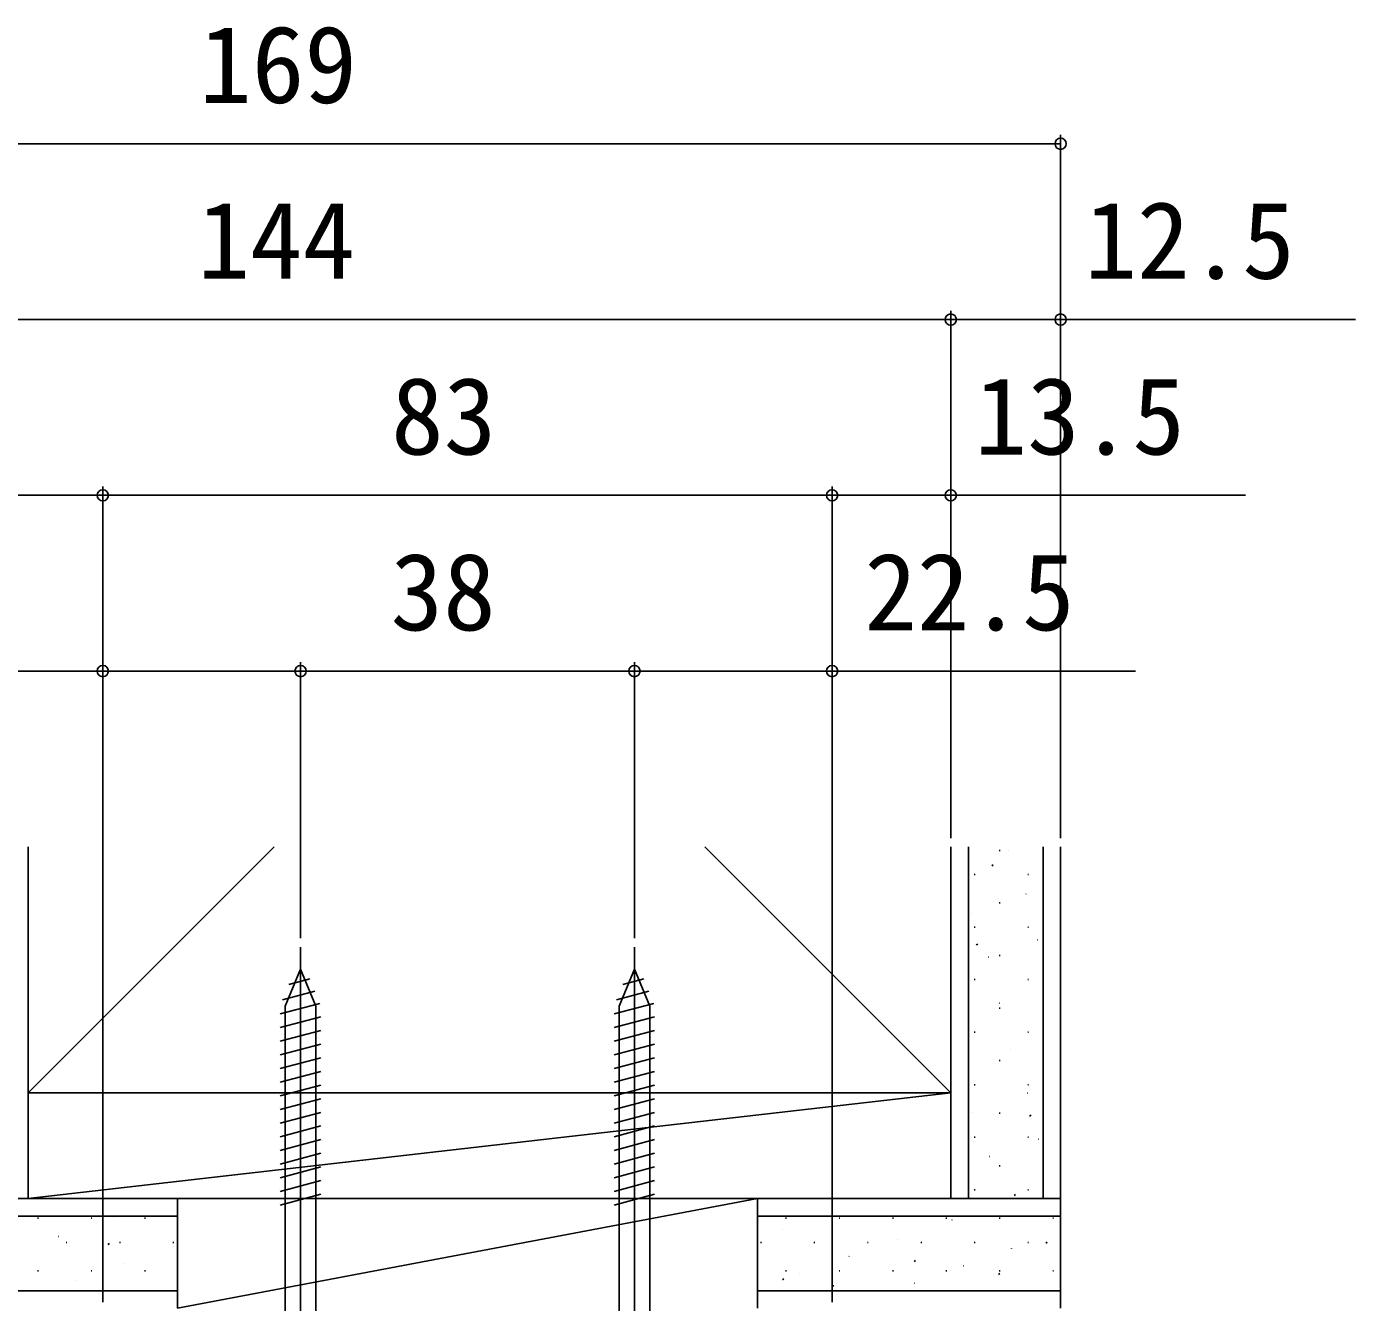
# Model space of a CAD drawing. Units: millimetres, scale not verified. Extents: x -525 to 525, y -786 to 782.
# Drawn here: x -393.7 to -242.4, y -180.1 to -35 of the extents above; entities that cross this region are included whole.
import ezdxf
from ezdxf.enums import TextEntityAlignment as Align

# ---------------------------------------------------------------- set-up
doc = ezdxf.new("R2010")
doc.units = ezdxf.units.MM
doc.header["$LTSCALE"] = 4
for name, color, linetype in [('0-4_YKK_13', 4, 'Continuous'), ('0-6_YKK_D', 6, 'Continuous'), ('0-8_YSS_K', 3, 'Continuous'), ('0-9_YSS_KE', 3, 'Continuous')]:
    doc.layers.add(name, color=color, linetype=linetype)
doc.styles.add('ＭＳ ゴシック', font='')
doc.styles.get('ＭＳ ゴシック').set_extended_font_data('MS Gothic')

msp = doc.modelspace()

# ---------------------------------------------------------------- linework, layer by layer
at = {"layer": '0-4_YKK_13'}
for p, q in [((-362.499, -187.203), (-362.499, -139.703)), ((-324.499, -187.203), (-324.499, -139.703)), ((-362.499, -142.203), (-364.249, -146.427)), ((-363.818, -143.949), (-361.443, -143.313)), ((-362.499, -142.203), (-360.749, -146.427)), ((-362.499, -142.203), (-360.749, -146.427)), ((-324.499, -142.203), (-326.249, -146.427)), ((-325.818, -143.949), (-323.443, -143.313)), ((-324.499, -142.203), (-322.749, -146.427)), ((-324.499, -142.203), (-322.749, -146.427)), ((-364.541, -145.696), (-360.864, -144.711)), ((-326.541, -145.696), (-322.864, -144.711)), ((-364.799, -147.318), (-360.285, -146.109)), ((-364.249, -182.203), (-364.249, -146.427)), ((-360.749, -182.203), (-360.749, -146.427)), ((-326.799, -147.318), (-322.285, -146.109)), ((-326.249, -182.203), (-326.249, -146.427)), ((-322.749, -182.203), (-322.749, -146.427)), ((-364.799, -148.871), (-360.199, -147.638)), ((-326.799, -148.871), (-322.199, -147.638)), ((-364.799, -150.424), (-360.199, -149.191)), ((-326.799, -150.424), (-322.199, -149.191)), ((-364.799, -151.977), (-360.199, -150.744)), ((-326.799, -151.977), (-322.199, -150.744)), ((-364.799, -153.53), (-360.199, -152.297)), ((-326.799, -153.53), (-322.199, -152.297)), ((-364.799, -155.083), (-360.199, -153.85)), ((-326.799, -155.083), (-322.199, -153.85)), ((-364.799, -156.636), (-360.199, -155.403)), ((-326.799, -156.636), (-322.199, -155.403)), ((-364.799, -158.188), (-360.199, -156.956)), ((-326.799, -158.188), (-322.199, -156.956)), ((-364.799, -159.741), (-360.199, -158.509)), ((-326.799, -159.741), (-322.199, -158.509)), ((-364.799, -161.294), (-360.199, -160.062)), ((-326.799, -161.294), (-322.199, -160.062)), ((-364.799, -162.847), (-360.199, -161.615)), ((-326.799, -162.847), (-322.199, -161.615)), ((-364.799, -164.4), (-360.199, -163.168)), ((-326.799, -164.4), (-322.199, -163.168)), ((-364.799, -165.953), (-360.199, -164.721)), ((-326.799, -165.953), (-322.199, -164.721)), ((-364.799, -167.506), (-360.199, -166.273)), ((-326.799, -167.506), (-322.199, -166.273)), ((-364.799, -169.059), (-360.199, -167.826)), ((-326.799, -169.059), (-322.199, -167.826))]:
    msp.add_line(p, q, dxfattribs=at)
at = {"layer": '0-6_YKK_D'}
for p, q in [((-445, -48.303), (-276, -48.303)), ((-276, -127.303), (-276, -47.303)), ((-288.5, -127.303), (-288.5, -67.303)), ((-288.5, -127.303), (-288.5, -67.303)), ((-276, -127.303), (-276, -67.303)), ((-432.5, -68.303), (-288.5, -68.303)), ((-385, -180.103), (-385, -87.303)), ((-385, -180.103), (-385, -87.303)), ((-302, -180.103), (-302, -87.303)), ((-302, -180.103), (-302, -87.303)), ((-288.5, -127.303), (-288.5, -87.303)), ((-385, -88.303), (-432.5, -88.303)), ((-385, -88.303), (-302, -88.303)), ((-385, -180.103), (-385, -107.303)), ((-362.499, -138.703), (-362.499, -107.303)), ((-362.499, -138.703), (-362.499, -107.303)), ((-324.499, -138.703), (-324.499, -107.303)), ((-324.499, -138.703), (-324.499, -107.303)), ((-302, -180.103), (-302, -107.303)), ((-362.499, -108.303), (-324.499, -108.303))]:
    msp.add_line(p, q, dxfattribs=at)
for points in [[(-288.5, -68.303), (-276, -68.303), (-242.45, -68.303)], [(-302, -88.303), (-288.5, -88.303), (-254.95, -88.303)], [(-362.499, -108.303), (-385, -108.303), (-419.505, -108.303)], [(-324.499, -108.303), (-302, -108.303), (-267.495, -108.303)]]:
    msp.add_lwpolyline(points, dxfattribs=at)
for centre in [(-276, -48.303), (-288.5, -68.303), (-288.5, -68.303), (-276, -68.303), (-385, -88.303), (-385, -88.303), (-302, -88.303), (-302, -88.303), (-288.5, -88.303), (-385, -108.303), (-362.499, -108.303), (-362.499, -108.303), (-324.499, -108.303), (-324.499, -108.303), (-302, -108.303)]:
    msp.add_circle(centre, 0.637, dxfattribs=at)
at = {"layer": '0-8_YSS_K'}
for p, q in [((-286.5, -168.303), (-286.5, -128.303)), ((-278, -168.303), (-278, -128.303)), ((-276, -128.303), (-276, -180.803)), ((-282.976, -128.7), (-282.876, -128.7)), ((-281.901, -128.678), (-281.882, -128.671)), ((-285.826, -131.45), (-285.726, -131.45)), ((-283.827, -130.459), (-283.66, -130.348)), ((-279.746, -131.45), (-279.646, -131.45)), ((-279.949, -133.669), (-279.93, -133.662)), ((-286.189, -135.879), (-286.17, -135.872)), ((-282.976, -134.68), (-282.876, -134.68)), ((-285.826, -137.43), (-285.726, -137.43)), ((-279.746, -137.43), (-279.646, -137.43)), ((-278.657, -138.893), (-278.638, -138.886)), ((-285.596, -139.465), (-285.429, -139.355)), ((-284.237, -140.869), (-284.218, -140.863)), ((-282.976, -140.66), (-282.876, -140.66)), ((-285.826, -143.41), (-285.726, -143.41)), ((-279.746, -143.41), (-279.646, -143.41)), ((-282.976, -146.64), (-282.876, -146.64)), ((-282.945, -146.094), (-282.926, -146.087)), ((-285.826, -149.39), (-285.726, -149.39)), ((-279.746, -149.39), (-279.646, -149.39)), ((-282.976, -152.62), (-282.876, -152.62)), ((-281.747, -151.351), (-281.728, -151.345)), ((-285.826, -155.37), (-285.726, -155.37)), ((-279.746, -155.37), (-279.646, -155.37)), ((-279.795, -156.342), (-279.777, -156.335)), ((-286.036, -158.552), (-286.017, -158.545)), ((-282.976, -158.6), (-282.876, -158.6)), ((-279.529, -158.956), (-279.362, -158.846)), ((-285.826, -161.35), (-285.726, -161.35)), ((-279.746, -161.35), (-279.646, -161.35)), ((-278.503, -161.566), (-278.485, -161.56)), ((-284.084, -163.543), (-284.065, -163.536)), ((-282.976, -164.58), (-282.876, -164.58)), ((-285.826, -167.33), (-285.726, -167.33)), ((-281.297, -167.962), (-281.131, -167.852)), ((-279.746, -167.33), (-279.646, -167.33)), ((-393.5, -168.303), (-445, -168.303)), ((-376.5, -180.803), (-376.5, -168.303)), ((-310.5, -168.303), (-376.5, -180.803)), ((-310.5, -180.803), (-310.5, -168.303)), ((-276, -168.303), (-288.5, -168.303)), ((-376.5, -170.303), (-445, -170.303)), ((-392.416, -170.56), (-392.316, -170.56)), ((-386.336, -170.56), (-386.236, -170.56)), ((-383.79, -170.441), (-383.771, -170.434)), ((-380.256, -170.56), (-380.156, -170.56)), ((-276, -170.303), (-310.5, -170.303)), ((-307.296, -170.56), (-307.196, -170.56)), ((-301.216, -170.56), (-301.116, -170.56)), ((-295.136, -170.56), (-295.036, -170.56)), ((-289.056, -170.56), (-288.956, -170.56)), ((-288.372, -170.743), (-288.353, -170.736)), ((-282.976, -170.56), (-282.876, -170.56)), ((-276.896, -170.56), (-276.796, -170.56)), ((-307.631, -171.881), (-307.612, -171.874)), ((-390.03, -172.651), (-390.012, -172.644)), ((-389.186, -173.31), (-389.086, -173.31)), ((-384.416, -173.53), (-384.249, -173.42)), ((-383.106, -173.31), (-383.006, -173.31)), ((-377.026, -173.31), (-376.926, -173.31)), ((-377.012, -173.723), (-376.993, -173.716)), ((-310.146, -173.31), (-310.046, -173.31)), ((-304.066, -173.31), (-303.966, -173.31)), ((-297.986, -173.31), (-297.886, -173.31)), ((-294.612, -172.953), (-294.594, -172.946)), ((-291.906, -173.31), (-291.806, -173.31)), ((-285.826, -173.31), (-285.726, -173.31)), ((-279.746, -173.31), (-279.646, -173.31)), ((-277.688, -173.409), (-277.521, -173.298)), ((-300.099, -174.896), (-300.08, -174.889)), ((-292.672, -175.491), (-292.505, -175.38)), ((-281.594, -174.025), (-281.575, -174.018)), ((-392.416, -176.54), (-392.316, -176.54)), ((-386.336, -176.54), (-386.236, -176.54)), ((-382.498, -175.665), (-382.479, -175.659)), ((-380.256, -176.54), (-380.156, -176.54)), ((-307.296, -176.54), (-307.196, -176.54)), ((-305.679, -176.872), (-305.66, -176.865)), ((-301.216, -176.54), (-301.116, -176.54)), ((-295.136, -176.54), (-295.036, -176.54)), ((-289.056, -176.54), (-288.956, -176.54)), ((-287.08, -175.967), (-287.061, -175.961)), ((-283.066, -176.969), (-282.9, -176.858)), ((-282.976, -176.54), (-282.876, -176.54)), ((-276.896, -176.54), (-276.796, -176.54)), ((-388.079, -177.641), (-388.06, -177.635)), ((-307.656, -177.573), (-307.489, -177.462)), ((-301.999, -178.247), (-301.799, -178.247)), ((-292.661, -177.944), (-292.642, -177.937)), ((-445, -178.803), (-376.5, -178.803)), ((-310.5, -178.803), (-276, -178.803))]:
    msp.add_line(p, q, dxfattribs=at)
at = {"layer": '0-9_YSS_KE'}
for p, q in [((-393.5, -156.303), (-393.5, -128.303)), ((-365.5, -128.303), (-393.5, -156.303)), ((-288.5, -128.303), (-288.5, -156.303)), ((-393.5, -156.303), (-393.5, -168.303)), ((-393.5, -168.303), (-288.5, -156.303)), ((-288.5, -156.303), (-288.5, -168.303)), ((-288.5, -168.303), (-393.5, -168.303))]:
    msp.add_line(p, q, dxfattribs=at)
msp.add_lwpolyline([(-316.5, -128.303), (-288.5, -156.303), (-393.5, -156.303)], dxfattribs=at)

# ---------------------------------------------------------------- texts
at = {"layer": '0-6_YKK_D', "style": 'ＭＳ ゴシック'}
for s, p in [('169', (-374.034, -46.303)), ('144', (-374.239, -66.303)), ('12.5', (-273.291, -66.303)), ('83', (-352.193, -86.303)), ('13.5', (-285.791, -86.303)), ('38', (-352.26, -106.303)), ('22.5', (-298.336, -106.303))]:
    msp.add_text(s, height=8.798, dxfattribs=at).set_placement(p, align=Align.BOTTOM_LEFT)

doc.saveas('drawing.dxf')
